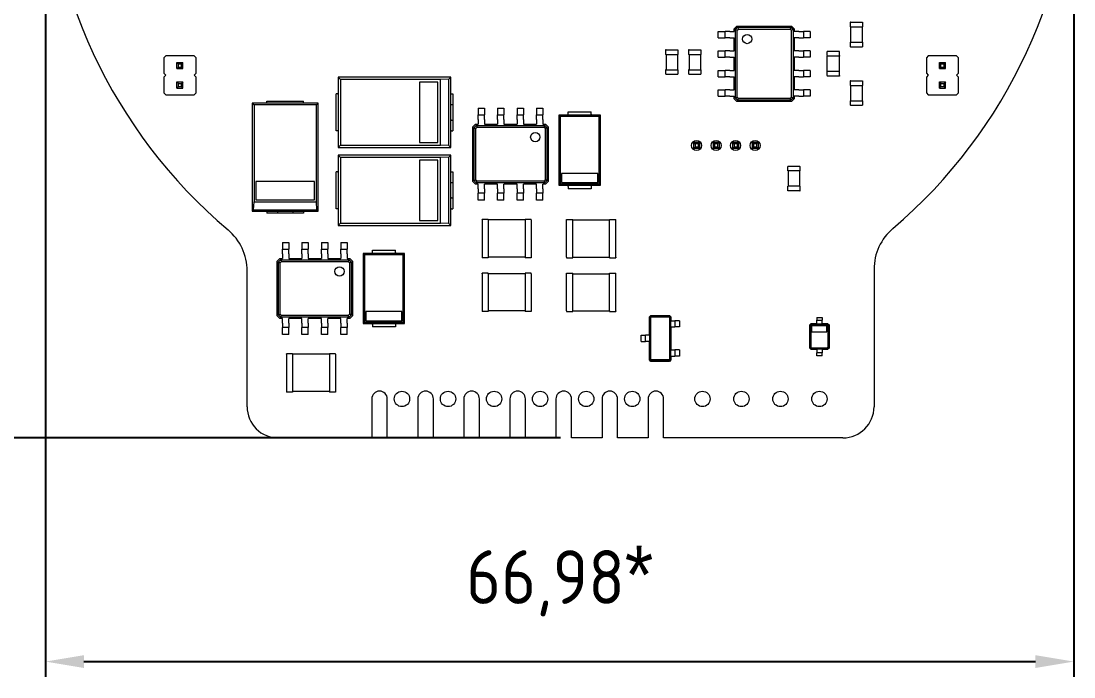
# Model space of a CAD drawing. Header units: millimetres. Extents: x 0 to 420, y 0 to 297.
# Drawn here: x 64.9 to 133.4, y 165.3 to 208.1 of the extents above; entities that cross this region are included whole.
import ezdxf

# ---------------------------------------------------------------- set-up
doc = ezdxf.new("R2010")
doc.units = ezdxf.units.MM
doc.header["$PDSIZE"] = -1
doc.styles.add('СПДС', font='isocpeur.ttf', dxfattribs={"width": 0.9})
doc.dimstyles.new('ISO-25', dxfattribs={"dimtxt": 2.5, "dimasz": 2.5, "dimexe": 1.25, "dimexo": 0.625, "dimtad": 1, "dimtxsty": 'Standard', "dimcen": 2.5, "dimadec": 0, "dimazin": 0, "dimtfac": 1, "dimtmove": 0, "dimatfit": 3, "dimfxl": 1, "dimarcsym": 0})

# ---------------------------------------------------------------- blocks, each defined once
blk = doc.blocks.new('*D35')
at = {"color": 0, "lineweight": -2, "transparency": 16777216}
for p, q in [((66.453, 220.646), (66.453, 165.349)), ((133.433, 220.646), (133.433, 165.349)), ((68.953, 166.349), (130.933, 166.349))]:
    blk.add_line(p, q, dxfattribs=at)
at = {"color": 0, "transparency": 16777216}
for points in [[(68.953, 166.766), (68.953, 165.932), (66.453, 166.349)], [(130.933, 166.766), (130.933, 165.932), (133.433, 166.349)]]:
    blk.add_solid(points, dxfattribs=at)
at = {"layer": 'Defpoints', "color": 0, "transparency": 16777216}
for p in [(66.453, 220.656), (133.433, 220.656), (133.433, 166.349)]:
    blk.add_point(p, dxfattribs=at)
at = {"color": 0, "transparency": 16777216, "insert": (99.943, 171.595), "char_height": 3.5, "attachment_point": 5, "style": 'СПДС'}
blk.add_mtext('66,98{\\fArial|b0|i0|c204|p34;\\H1.08333x;*}', dxfattribs=at)
blk = doc.blocks.new('*D36')
at = {"color": 0, "lineweight": -2, "transparency": 16777216}
for p, q in [((100.511, 253.572), (44.631, 253.572)), ((45.631, 251.072), (45.631, 222.49)), ((45.631, 183.416), (45.631, 211.998)), ((99.991, 180.916), (44.631, 180.916))]:
    blk.add_line(p, q, dxfattribs=at)
at = {"color": 0, "transparency": 16777216}
for points in [[(45.214, 251.072), (46.048, 251.072), (45.631, 253.572)], [(45.214, 183.416), (46.048, 183.416), (45.631, 180.916)]]:
    blk.add_solid(points, dxfattribs=at)
at = {"layer": 'Defpoints', "color": 0, "transparency": 16777216}
for p in [(45.631, 253.572), (100.521, 253.572), (100.001, 180.916)]:
    blk.add_point(p, dxfattribs=at)
at = {"color": 0, "transparency": 16777216, "insert": (45.631, 217.244), "char_height": 3.5, "attachment_point": 5, "style": 'СПДС'}
blk.add_mtext('72,66{\\fArial|b0|i0|c204|p34;\\H1.08333x;*}', dxfattribs=at)
blk = doc.blocks.new('A$Ce8c5e3c3')
at = {"color": 0, "linetype": 'Continuous', "lineweight": 0}
for p, q in [((160.825, -83.59), (161, -83.415)), ((160.825, -83.755), (160.825, -83.59)), ((160.9, -83.627), (161.037, -83.49)), ((160.9, -83.627), (161.015, -83.685)), ((160.9, -83.755), (160.9, -83.627)), ((161, -83.415), (164.55, -83.415)), ((161.015, -83.685), (161.095, -83.605)), ((161.037, -83.49), (164.512, -83.49)), ((161.037, -83.49), (161.095, -83.605)), ((161.095, -83.605), (164.455, -83.605)), ((164.512, -83.49), (164.455, -83.605)), ((164.455, -83.605), (164.535, -83.685)), ((164.512, -83.49), (164.65, -83.627)), ((164.65, -83.627), (164.535, -83.685)), ((164.55, -83.415), (164.725, -83.59)), ((164.65, -83.627), (164.65, -83.755)), ((164.725, -83.59), (164.725, -83.755)), ((168.405, -83.153), (168.375, -83.153)), ((168.375, -83.153), (168.375, -83.453)), ((168.405, -83.453), (168.375, -83.453)), ((168.405, -83.153), (169.145, -83.153)), ((168.405, -83.453), (169.145, -83.453)), ((168.405, -83.453), (168.405, -84.453)), ((169.145, -83.153), (169.175, -83.153)), ((169.145, -83.453), (169.175, -83.453)), ((169.145, -83.453), (169.145, -84.453)), ((169.175, -83.153), (169.175, -83.453)), ((159.775, -83.755), (160.125, -83.755)), ((159.775, -84.165), (159.775, -83.755)), ((159.775, -84.165), (160.125, -84.165)), ((160.125, -83.755), (160.225, -83.755)), ((160.125, -84.165), (160.225, -84.165)), ((160.525, -83.755), (160.225, -83.755)), ((160.225, -84.165), (160.225, -83.755)), ((160.525, -84.165), (160.225, -84.165)), ((160.525, -83.755), (160.825, -83.755)), ((160.525, -84.165), (160.825, -84.165)), ((160.825, -85.025), (160.825, -84.165)), ((160.9, -84.165), (160.9, -83.755)), ((160.9, -85.025), (160.9, -84.165)), ((161.015, -88.045), (161.015, -83.685)), ((164.535, -83.685), (164.535, -88.045)), ((164.65, -83.755), (164.65, -84.165)), ((164.65, -84.165), (164.65, -85.025)), ((165.025, -83.755), (164.725, -83.755)), ((165.025, -84.165), (164.725, -84.165)), ((164.725, -84.165), (164.725, -85.025)), ((165.025, -83.755), (165.325, -83.755)), ((165.025, -84.165), (165.325, -84.165)), ((165.425, -83.755), (165.325, -83.755)), ((165.325, -83.755), (165.325, -84.165)), ((165.425, -84.165), (165.325, -84.165)), ((165.775, -83.755), (165.425, -83.755)), ((165.775, -84.165), (165.425, -84.165)), ((165.775, -83.755), (165.775, -84.165)), ((156.38, -84.95), (156.35, -84.95)), ((156.35, -84.95), (156.35, -85.25)), ((156.38, -84.95), (157.12, -84.95)), ((157.12, -84.95), (157.15, -84.95)), ((157.15, -84.95), (157.15, -85.25)), ((157.88, -84.95), (157.85, -84.95)), ((157.85, -84.95), (157.85, -85.25)), ((157.88, -84.95), (158.62, -84.95)), ((158.62, -84.95), (158.65, -84.95)), ((158.65, -84.95), (158.65, -85.25)), ((159.775, -85.025), (160.125, -85.025)), ((159.775, -85.435), (159.775, -85.025)), ((160.125, -85.025), (160.225, -85.025)), ((160.525, -85.025), (160.225, -85.025)), ((160.225, -85.435), (160.225, -85.025)), ((160.525, -85.025), (160.825, -85.025)), ((160.9, -85.435), (160.9, -85.025)), ((164.65, -85.025), (164.65, -85.435)), ((165.025, -85.025), (164.725, -85.025)), ((165.025, -85.025), (165.325, -85.025)), ((165.425, -85.025), (165.325, -85.025)), ((165.325, -85.025), (165.325, -85.435)), ((165.775, -85.025), (165.425, -85.025)), ((165.775, -85.025), (165.775, -85.435)), ((168.405, -84.453), (168.375, -84.453)), ((168.375, -84.453), (168.375, -84.753)), ((168.405, -84.753), (168.375, -84.753)), ((168.405, -84.453), (169.145, -84.453)), ((168.405, -84.753), (169.145, -84.753)), ((169.145, -84.453), (169.175, -84.453)), ((169.145, -84.753), (169.175, -84.753)), ((169.175, -84.453), (169.175, -84.753)), ((123.791, -85.344), (123.664, -85.471)), ((123.664, -85.471), (123.664, -86.487)), ((125.637, -85.344), (123.791, -85.344)), ((125.764, -85.471), (125.637, -85.344)), ((125.764, -86.487), (125.764, -85.471)), ((156.38, -85.25), (156.35, -85.25)), ((156.38, -85.25), (157.12, -85.25)), ((156.38, -85.25), (156.38, -86.25)), ((157.12, -85.25), (157.15, -85.25)), ((157.12, -85.25), (157.12, -86.25)), ((157.88, -85.25), (157.85, -85.25)), ((157.88, -85.25), (158.62, -85.25)), ((157.88, -85.25), (157.88, -86.25)), ((158.62, -85.25), (158.65, -85.25)), ((158.62, -85.25), (158.62, -86.25)), ((159.775, -85.435), (160.125, -85.435)), ((160.125, -85.435), (160.225, -85.435)), ((160.525, -85.435), (160.225, -85.435)), ((160.525, -85.435), (160.825, -85.435)), ((160.825, -86.295), (160.825, -85.435)), ((160.9, -86.295), (160.9, -85.435)), ((164.65, -85.435), (164.65, -86.295)), ((164.725, -85.435), (164.725, -86.295)), ((165.025, -85.435), (164.725, -85.435)), ((165.025, -85.435), (165.325, -85.435)), ((165.425, -85.435), (165.325, -85.435)), ((165.775, -85.435), (165.425, -85.435)), ((166.875, -85.11), (166.875, -85.065)), ((167.675, -85.065), (166.875, -85.065)), ((166.875, -85.32), (166.875, -85.11)), ((166.875, -85.32), (166.875, -85.365)), ((166.875, -86.365), (166.875, -85.365)), ((167.675, -85.365), (166.875, -85.365)), ((167.675, -85.11), (167.675, -85.065)), ((167.675, -85.32), (167.675, -85.11)), ((167.675, -85.32), (167.675, -85.365)), ((167.675, -86.365), (167.675, -85.365)), ((173.464, -85.344), (173.337, -85.471)), ((173.337, -85.471), (173.337, -86.487)), ((175.31, -85.344), (173.464, -85.344)), ((175.437, -85.471), (175.31, -85.344)), ((175.437, -86.487), (175.437, -85.471)), ((124.514, -85.779), (124.914, -85.779)), ((124.514, -86.179), (124.514, -85.779)), ((124.514, -85.779), (124.614, -85.879)), ((124.514, -86.179), (124.614, -86.079)), ((124.514, -86.179), (124.914, -86.179)), ((124.614, -85.879), (124.814, -85.879)), ((124.614, -86.079), (124.614, -85.879)), ((124.614, -86.079), (124.814, -86.079)), ((124.914, -85.779), (124.814, -85.879)), ((124.814, -86.079), (124.814, -85.879)), ((124.914, -86.179), (124.814, -86.079)), ((124.914, -86.179), (124.914, -85.779)), ((156.38, -86.25), (156.35, -86.25)), ((156.35, -86.25), (156.35, -86.55)), ((156.38, -86.25), (157.12, -86.25)), ((157.12, -86.25), (157.15, -86.25)), ((157.15, -86.25), (157.15, -86.55)), ((157.88, -86.25), (157.85, -86.25)), ((157.85, -86.25), (157.85, -86.55)), ((157.88, -86.25), (158.62, -86.25)), ((158.62, -86.25), (158.65, -86.25)), ((158.65, -86.25), (158.65, -86.55)), ((159.775, -86.295), (160.125, -86.295)), ((159.775, -86.705), (159.775, -86.295)), ((160.125, -86.295), (160.225, -86.295)), ((160.525, -86.295), (160.225, -86.295)), ((160.225, -86.705), (160.225, -86.295)), ((160.525, -86.295), (160.825, -86.295)), ((160.9, -86.705), (160.9, -86.295)), ((164.65, -86.295), (164.65, -86.705)), ((165.025, -86.295), (164.725, -86.295)), ((165.025, -86.295), (165.325, -86.295)), ((165.425, -86.295), (165.325, -86.295)), ((165.325, -86.295), (165.325, -86.705)), ((165.775, -86.295), (165.425, -86.295)), ((165.775, -86.295), (165.775, -86.705)), ((166.875, -86.41), (166.875, -86.365)), ((167.675, -86.365), (166.875, -86.365)), ((166.875, -86.62), (166.875, -86.41)), ((167.675, -86.41), (167.675, -86.365)), ((167.675, -86.62), (167.675, -86.41)), ((174.187, -85.779), (174.587, -85.779)), ((174.187, -86.179), (174.187, -85.779)), ((174.187, -85.779), (174.287, -85.879)), ((174.187, -86.179), (174.287, -86.079)), ((174.187, -86.179), (174.587, -86.179)), ((174.287, -85.879), (174.487, -85.879)), ((174.287, -86.079), (174.287, -85.879)), ((174.287, -86.079), (174.487, -86.079)), ((174.587, -85.779), (174.487, -85.879)), ((174.487, -86.079), (174.487, -85.879)), ((174.587, -86.179), (174.487, -86.079)), ((174.587, -86.179), (174.587, -85.779)), ((123.664, -86.487), (123.791, -86.614)), ((123.791, -86.614), (123.664, -86.741)), ((123.664, -86.741), (123.664, -87.757)), ((124.514, -87.049), (124.914, -87.049)), ((124.514, -87.449), (124.514, -87.049)), ((124.514, -87.049), (124.614, -87.149)), ((124.914, -87.049), (124.814, -87.149)), ((124.914, -87.449), (124.914, -87.049)), ((125.637, -86.614), (125.764, -86.487)), ((125.764, -86.741), (125.637, -86.614)), ((125.764, -87.757), (125.764, -86.741)), ((135.014, -86.727), (135.014, -91.327)), ((142.354, -86.727), (135.014, -86.727)), ((135.014, -86.727), (135.18, -86.893)), ((135.18, -86.893), (135.18, -91.161)), ((141.688, -86.893), (135.18, -86.893)), ((140.322, -87.059), (140.322, -90.995)), ((141.522, -87.059), (140.322, -87.059)), ((141.522, -90.995), (141.522, -87.059)), ((142.223, -86.858), (141.688, -86.893)), ((141.688, -91.161), (141.688, -86.893)), ((142.354, -86.727), (142.223, -86.858)), ((142.223, -91.196), (142.223, -86.858)), ((142.354, -91.327), (142.354, -86.727)), ((156.38, -86.55), (156.35, -86.55)), ((156.38, -86.55), (157.12, -86.55)), ((157.12, -86.55), (157.15, -86.55)), ((157.88, -86.55), (157.85, -86.55)), ((157.88, -86.55), (158.62, -86.55)), ((158.62, -86.55), (158.65, -86.55)), ((159.775, -86.705), (160.125, -86.705)), ((160.125, -86.705), (160.225, -86.705)), ((160.525, -86.705), (160.225, -86.705)), ((160.525, -86.705), (160.825, -86.705)), ((160.825, -87.565), (160.825, -86.705)), ((160.9, -87.565), (160.9, -86.705)), ((164.65, -86.705), (164.65, -87.565)), ((164.725, -86.705), (164.725, -87.565)), ((165.025, -86.705), (164.725, -86.705)), ((165.025, -86.705), (165.325, -86.705)), ((165.425, -86.705), (165.325, -86.705)), ((165.775, -86.705), (165.425, -86.705)), ((166.875, -86.62), (166.875, -86.665)), ((167.675, -86.665), (166.875, -86.665)), ((167.675, -86.62), (167.675, -86.665)), ((168.405, -86.97), (168.375, -86.97)), ((168.375, -86.97), (168.375, -87.27)), ((168.405, -86.97), (169.145, -86.97)), ((169.145, -86.97), (169.175, -86.97)), ((169.175, -86.97), (169.175, -87.27)), ((173.337, -86.487), (173.464, -86.614)), ((173.464, -86.614), (173.337, -86.741)), ((173.337, -86.741), (173.337, -87.757)), ((174.187, -87.049), (174.587, -87.049)), ((174.187, -87.449), (174.187, -87.049)), ((174.187, -87.049), (174.287, -87.149)), ((174.587, -87.049), (174.487, -87.149)), ((174.587, -87.449), (174.587, -87.049)), ((175.31, -86.614), (175.437, -86.487)), ((175.437, -86.741), (175.31, -86.614)), ((175.437, -87.757), (175.437, -86.741)), ((123.664, -87.757), (123.791, -87.884)), ((124.514, -87.449), (124.614, -87.349)), ((124.514, -87.449), (124.914, -87.449)), ((124.614, -87.149), (124.814, -87.149)), ((124.614, -87.349), (124.614, -87.149)), ((124.614, -87.349), (124.814, -87.349)), ((124.814, -87.349), (124.814, -87.149)), ((124.914, -87.449), (124.814, -87.349)), ((125.637, -87.884), (125.764, -87.757)), ((159.775, -87.565), (160.125, -87.565)), ((159.775, -87.975), (159.775, -87.565)), ((160.125, -87.565), (160.225, -87.565)), ((160.525, -87.565), (160.225, -87.565)), ((160.225, -87.975), (160.225, -87.565)), ((160.525, -87.565), (160.825, -87.565)), ((160.9, -87.975), (160.9, -87.565)), ((164.65, -87.565), (164.65, -87.975)), ((165.025, -87.565), (164.725, -87.565)), ((165.025, -87.565), (165.325, -87.565)), ((165.425, -87.565), (165.325, -87.565)), ((165.325, -87.565), (165.325, -87.975)), ((165.775, -87.565), (165.425, -87.565)), ((165.775, -87.565), (165.775, -87.975)), ((168.405, -87.27), (168.375, -87.27)), ((168.405, -87.27), (169.145, -87.27)), ((168.405, -87.27), (168.405, -88.27)), ((169.145, -87.27), (169.175, -87.27)), ((169.145, -87.27), (169.145, -88.27)), ((173.337, -87.757), (173.464, -87.884)), ((174.187, -87.449), (174.287, -87.349)), ((174.187, -87.449), (174.587, -87.449)), ((174.287, -87.149), (174.487, -87.149)), ((174.287, -87.349), (174.287, -87.149)), ((174.287, -87.349), (174.487, -87.349)), ((174.487, -87.349), (174.487, -87.149)), ((174.587, -87.449), (174.487, -87.349)), ((175.31, -87.884), (175.437, -87.757)), ((123.791, -87.884), (125.637, -87.884)), ((133.722, -88.428), (129.422, -88.428)), ((129.422, -88.428), (129.542, -88.548)), ((129.422, -88.428), (129.422, -95.468)), ((130.372, -88.385), (130.372, -88.298)), ((130.372, -88.298), (132.772, -88.298)), ((130.372, -88.428), (130.372, -88.385)), ((132.772, -88.385), (132.772, -88.298)), ((132.772, -88.385), (132.772, -88.428)), ((133.722, -88.428), (133.602, -88.548)), ((133.722, -95.468), (133.722, -88.428)), ((134.971, -87.827), (134.884, -87.827)), ((134.884, -90.227), (134.884, -87.827)), ((134.971, -87.827), (135.014, -87.827)), ((142.354, -87.827), (142.397, -87.827)), ((142.397, -87.827), (142.484, -87.827)), ((142.484, -87.827), (142.484, -88.527)), ((159.775, -87.975), (160.125, -87.975)), ((160.125, -87.975), (160.225, -87.975)), ((160.525, -87.975), (160.225, -87.975)), ((160.525, -87.975), (160.825, -87.975)), ((160.825, -88.14), (160.825, -87.975)), ((161, -88.315), (160.825, -88.14)), ((160.9, -88.102), (160.9, -87.975)), ((160.9, -88.102), (161.015, -88.045)), ((161.037, -88.24), (160.9, -88.102)), ((164.55, -88.315), (161, -88.315)), ((161.095, -88.125), (161.015, -88.045)), ((161.037, -88.24), (161.095, -88.125)), ((164.512, -88.24), (161.037, -88.24)), ((164.455, -88.125), (161.095, -88.125)), ((164.535, -88.045), (164.455, -88.125)), ((164.512, -88.24), (164.455, -88.125)), ((164.65, -88.102), (164.512, -88.24)), ((164.65, -88.102), (164.535, -88.045)), ((164.725, -88.14), (164.55, -88.315)), ((164.65, -87.975), (164.65, -88.102)), ((164.725, -87.975), (164.725, -88.14)), ((165.025, -87.975), (164.725, -87.975)), ((165.025, -87.975), (165.325, -87.975)), ((165.425, -87.975), (165.325, -87.975)), ((165.775, -87.975), (165.425, -87.975)), ((168.405, -88.27), (168.375, -88.27)), ((168.375, -88.27), (168.375, -88.57)), ((168.405, -88.27), (169.145, -88.27)), ((169.145, -88.27), (169.175, -88.27)), ((169.175, -88.27), (169.175, -88.57)), ((173.464, -87.884), (175.31, -87.884)), ((133.602, -88.548), (129.542, -88.548)), ((129.542, -88.548), (129.542, -94.848)), ((133.602, -94.848), (133.602, -88.548)), ((142.354, -88.527), (142.397, -88.527)), ((142.397, -88.527), (142.484, -88.527)), ((142.484, -88.527), (142.484, -89.527)), ((144.14, -88.75), (144.14, -89.1)), ((144.14, -88.75), (144.55, -88.75)), ((144.14, -89.1), (144.14, -89.2)), ((144.55, -88.75), (144.55, -89.1)), ((144.55, -89.1), (144.55, -89.2)), ((145.41, -88.75), (145.41, -89.1)), ((145.41, -88.75), (145.82, -88.75)), ((145.41, -89.1), (145.41, -89.2)), ((145.82, -88.75), (145.82, -89.1)), ((145.82, -89.1), (145.82, -89.2)), ((146.68, -88.75), (146.68, -89.1)), ((146.68, -88.75), (147.09, -88.75)), ((146.68, -89.1), (146.68, -89.2)), ((147.09, -88.75), (147.09, -89.1)), ((147.09, -89.1), (147.09, -89.2)), ((147.95, -88.75), (147.95, -89.1)), ((147.95, -88.75), (148.36, -88.75)), ((147.95, -89.1), (147.95, -89.2)), ((148.36, -88.75), (148.36, -89.1)), ((148.36, -89.1), (148.36, -89.2)), ((150, -89.147), (150, -89)), ((150, -89), (151.5, -89)), ((150, -89.22), (150, -89.147)), ((151.5, -89.147), (151.5, -89)), ((151.5, -89.147), (151.5, -89.22)), ((168.405, -88.57), (168.375, -88.57)), ((168.405, -88.57), (169.145, -88.57)), ((169.145, -88.57), (169.175, -88.57)), ((142.397, -89.527), (142.354, -89.527)), ((142.397, -89.527), (142.484, -89.527)), ((142.484, -89.527), (142.484, -90.227)), ((143.8, -89.975), (143.975, -89.8)), ((143.975, -89.8), (144.14, -89.8)), ((144.14, -89.5), (144.14, -89.2)), ((144.14, -89.2), (144.55, -89.2)), ((144.14, -89.5), (144.14, -89.8)), ((144.55, -89.5), (144.55, -89.2)), ((144.55, -89.5), (144.55, -89.8)), ((144.55, -89.8), (145.41, -89.8)), ((145.41, -89.5), (145.41, -89.2)), ((145.41, -89.2), (145.82, -89.2)), ((145.41, -89.5), (145.41, -89.8)), ((145.82, -89.5), (145.82, -89.2)), ((145.82, -89.5), (145.82, -89.8)), ((145.82, -89.8), (146.68, -89.8)), ((146.68, -89.5), (146.68, -89.2)), ((146.68, -89.2), (147.09, -89.2)), ((146.68, -89.5), (146.68, -89.8)), ((147.09, -89.5), (147.09, -89.2)), ((147.09, -89.5), (147.09, -89.8)), ((147.09, -89.8), (147.95, -89.8)), ((147.95, -89.5), (147.95, -89.2)), ((147.95, -89.2), (148.36, -89.2)), ((147.95, -89.5), (147.95, -89.8)), ((148.36, -89.5), (148.36, -89.2)), ((148.36, -89.5), (148.36, -89.8)), ((148.36, -89.8), (148.525, -89.8)), ((148.525, -89.8), (148.7, -89.975)), ((152.1, -89.22), (149.4, -89.22)), ((149.4, -89.22), (149.486, -89.306)), ((149.4, -89.22), (149.4, -93.78)), ((152.014, -89.306), (149.486, -89.306)), ((149.486, -89.306), (149.486, -93.694)), ((152.1, -89.22), (152.014, -89.306)), ((152.014, -93.694), (152.014, -89.306)), ((152.1, -93.78), (152.1, -89.22)), ((134.971, -90.227), (134.884, -90.227)), ((135.014, -90.227), (134.971, -90.227)), ((142.397, -90.227), (142.354, -90.227)), ((142.397, -90.227), (142.484, -90.227)), ((143.8, -93.525), (143.8, -89.975)), ((143.875, -90.013), (144.012, -89.875)), ((143.875, -90.013), (143.99, -90.07)), ((143.875, -93.487), (143.875, -90.013)), ((143.99, -90.07), (144.07, -89.99)), ((143.99, -93.43), (143.99, -90.07)), ((144.012, -89.875), (144.14, -89.875)), ((144.012, -89.875), (144.07, -89.99)), ((144.07, -89.99), (148.43, -89.99)), ((144.14, -89.875), (144.55, -89.875)), ((144.55, -89.875), (145.41, -89.875)), ((145.41, -89.875), (145.82, -89.875)), ((145.82, -89.875), (146.68, -89.875)), ((146.68, -89.875), (147.09, -89.875)), ((147.09, -89.875), (147.95, -89.875)), ((147.95, -89.875), (148.36, -89.875)), ((148.36, -89.875), (148.488, -89.875)), ((148.488, -89.875), (148.43, -89.99)), ((148.43, -89.99), (148.51, -90.07)), ((148.488, -89.875), (148.625, -90.013)), ((148.625, -90.013), (148.51, -90.07)), ((148.51, -90.07), (148.51, -93.43)), ((148.625, -90.013), (148.625, -93.487)), ((148.7, -89.975), (148.7, -93.525)), ((135.014, -91.327), (135.18, -91.161)), ((135.18, -91.161), (141.688, -91.161)), ((140.322, -90.995), (141.522, -90.995)), ((142.223, -91.196), (141.688, -91.161)), ((142.354, -91.327), (142.223, -91.196)), ((158.169, -90.986), (158.169, -91.386)), ((158.569, -90.986), (158.169, -90.986)), ((158.169, -90.986), (158.269, -91.086)), ((158.269, -91.086), (158.269, -91.286)), ((158.469, -91.086), (158.269, -91.086)), ((158.569, -90.986), (158.469, -91.086)), ((158.469, -91.086), (158.469, -91.286)), ((158.569, -90.986), (158.569, -91.386)), ((159.439, -90.986), (159.439, -91.386)), ((159.839, -90.986), (159.439, -90.986)), ((159.439, -90.986), (159.539, -91.086)), ((159.539, -91.086), (159.539, -91.286)), ((159.739, -91.086), (159.539, -91.086)), ((159.839, -90.986), (159.739, -91.086)), ((159.739, -91.086), (159.739, -91.286)), ((159.839, -90.986), (159.839, -91.386)), ((160.709, -90.986), (160.709, -91.386)), ((161.109, -90.986), (160.709, -90.986)), ((160.709, -90.986), (160.809, -91.086)), ((160.809, -91.086), (160.809, -91.286)), ((161.009, -91.086), (160.809, -91.086)), ((161.109, -90.986), (161.009, -91.086)), ((161.009, -91.086), (161.009, -91.286)), ((161.109, -90.986), (161.109, -91.386)), ((161.979, -90.986), (161.979, -91.386)), ((162.379, -90.986), (161.979, -90.986)), ((161.979, -90.986), (162.079, -91.086)), ((162.079, -91.086), (162.079, -91.286)), ((162.279, -91.086), (162.079, -91.086)), ((162.379, -90.986), (162.279, -91.086)), ((162.279, -91.086), (162.279, -91.286)), ((162.379, -90.986), (162.379, -91.386)), ((135.014, -91.327), (142.354, -91.327)), ((135.014, -91.807), (135.014, -96.407)), ((142.354, -91.807), (135.014, -91.807)), ((135.014, -91.807), (135.18, -91.973)), ((142.354, -91.807), (142.223, -91.938)), ((142.354, -96.407), (142.354, -91.807)), ((158.169, -91.386), (158.269, -91.286)), ((158.569, -91.386), (158.169, -91.386)), ((158.469, -91.286), (158.269, -91.286)), ((158.569, -91.386), (158.469, -91.286)), ((159.439, -91.386), (159.539, -91.286)), ((159.839, -91.386), (159.439, -91.386)), ((159.739, -91.286), (159.539, -91.286)), ((159.839, -91.386), (159.739, -91.286)), ((160.709, -91.386), (160.809, -91.286)), ((161.109, -91.386), (160.709, -91.386)), ((161.009, -91.286), (160.809, -91.286)), ((161.109, -91.386), (161.009, -91.286)), ((161.979, -91.386), (162.079, -91.286)), ((162.379, -91.386), (161.979, -91.386)), ((162.279, -91.286), (162.079, -91.286)), ((162.379, -91.386), (162.279, -91.286)), ((135.18, -91.973), (135.18, -96.241)), ((141.688, -91.973), (135.18, -91.973)), ((140.322, -92.139), (140.322, -96.075)), ((141.522, -92.139), (140.322, -92.139)), ((141.522, -96.075), (141.522, -92.139)), ((142.223, -91.938), (141.688, -91.973)), ((141.688, -96.241), (141.688, -91.973)), ((142.223, -96.276), (142.223, -91.938)), ((164.349, -92.545), (164.319, -92.545)), ((164.319, -92.845), (164.319, -92.545)), ((165.089, -92.545), (164.349, -92.545)), ((165.089, -92.545), (165.119, -92.545)), ((165.119, -92.845), (165.119, -92.545)), ((134.971, -92.907), (134.884, -92.907)), ((134.884, -95.307), (134.884, -92.907)), ((134.971, -92.907), (135.014, -92.907)), ((142.354, -92.907), (142.397, -92.907)), ((142.397, -92.907), (142.484, -92.907)), ((142.484, -92.907), (142.484, -93.607)), ((149.572, -93.008), (149.572, -93.608)), ((151.928, -93.008), (149.572, -93.008)), ((151.928, -93.608), (151.928, -93.008)), ((164.349, -92.845), (164.319, -92.845)), ((164.349, -93.845), (164.349, -92.845)), ((165.089, -92.845), (164.349, -92.845)), ((165.089, -93.845), (165.089, -92.845)), ((165.089, -92.845), (165.119, -92.845)), ((129.662, -93.528), (129.662, -94.728)), ((133.482, -93.528), (129.662, -93.528)), ((133.482, -94.728), (133.482, -93.528)), ((142.354, -93.607), (142.397, -93.607)), ((142.397, -93.607), (142.484, -93.607)), ((142.484, -93.607), (142.484, -94.607)), ((143.975, -93.7), (143.8, -93.525)), ((143.875, -93.487), (143.99, -93.43)), ((144.012, -93.625), (143.875, -93.487)), ((144.14, -93.7), (143.975, -93.7)), ((144.07, -93.51), (143.99, -93.43)), ((144.012, -93.625), (144.07, -93.51)), ((144.14, -93.625), (144.012, -93.625)), ((148.43, -93.51), (144.07, -93.51)), ((144.55, -93.625), (144.14, -93.625)), ((144.14, -94), (144.14, -93.7)), ((145.41, -93.625), (144.55, -93.625)), ((145.41, -93.7), (144.55, -93.7)), ((144.55, -94), (144.55, -93.7)), ((145.82, -93.625), (145.41, -93.625)), ((145.41, -94), (145.41, -93.7)), ((146.68, -93.625), (145.82, -93.625)), ((146.68, -93.7), (145.82, -93.7)), ((145.82, -94), (145.82, -93.7)), ((147.09, -93.625), (146.68, -93.625)), ((146.68, -94), (146.68, -93.7)), ((147.95, -93.625), (147.09, -93.625)), ((147.95, -93.7), (147.09, -93.7)), ((147.09, -94), (147.09, -93.7)), ((148.36, -93.625), (147.95, -93.625)), ((147.95, -94), (147.95, -93.7)), ((148.488, -93.625), (148.36, -93.625)), ((148.36, -94), (148.36, -93.7)), ((148.525, -93.7), (148.36, -93.7)), ((148.51, -93.43), (148.43, -93.51)), ((148.488, -93.625), (148.43, -93.51)), ((148.625, -93.487), (148.488, -93.625)), ((148.625, -93.487), (148.51, -93.43)), ((148.7, -93.525), (148.525, -93.7)), ((149.4, -93.78), (149.486, -93.694)), ((149.4, -93.78), (152.1, -93.78)), ((149.486, -93.694), (152.014, -93.694)), ((149.572, -93.608), (151.928, -93.608)), ((150, -93.853), (150, -93.78)), ((150, -93.853), (150, -94)), ((151.5, -93.78), (151.5, -93.853)), ((151.5, -93.853), (151.5, -94)), ((152.1, -93.78), (152.014, -93.694)), ((164.349, -93.845), (164.319, -93.845)), ((164.319, -94.145), (164.319, -93.845)), ((165.089, -93.845), (164.349, -93.845)), ((165.089, -93.845), (165.119, -93.845)), ((165.119, -94.145), (165.119, -93.845)), ((142.397, -94.607), (142.354, -94.607)), ((142.397, -94.607), (142.484, -94.607)), ((142.484, -94.607), (142.484, -95.307)), ((144.14, -94), (144.14, -94.3)), ((144.14, -94.4), (144.14, -94.3)), ((144.55, -94.3), (144.14, -94.3)), ((144.14, -94.75), (144.14, -94.4)), ((144.55, -94), (144.55, -94.3)), ((144.55, -94.4), (144.55, -94.3)), ((144.55, -94.75), (144.55, -94.4)), ((145.41, -94), (145.41, -94.3)), ((145.41, -94.4), (145.41, -94.3)), ((145.82, -94.3), (145.41, -94.3)), ((145.41, -94.75), (145.41, -94.4)), ((145.82, -94), (145.82, -94.3)), ((145.82, -94.4), (145.82, -94.3)), ((145.82, -94.75), (145.82, -94.4)), ((146.68, -94), (146.68, -94.3)), ((146.68, -94.4), (146.68, -94.3)), ((147.09, -94.3), (146.68, -94.3)), ((146.68, -94.75), (146.68, -94.4)), ((147.09, -94), (147.09, -94.3)), ((147.09, -94.4), (147.09, -94.3)), ((147.09, -94.75), (147.09, -94.4)), ((147.95, -94), (147.95, -94.3)), ((147.95, -94.4), (147.95, -94.3)), ((148.36, -94.3), (147.95, -94.3)), ((147.95, -94.75), (147.95, -94.4)), ((148.36, -94), (148.36, -94.3)), ((148.36, -94.4), (148.36, -94.3)), ((148.36, -94.75), (148.36, -94.4)), ((151.5, -94), (150, -94)), ((164.349, -94.145), (164.319, -94.145)), ((165.089, -94.145), (164.349, -94.145)), ((165.089, -94.145), (165.119, -94.145)), ((129.507, -95.383), (129.542, -94.848)), ((129.542, -94.848), (133.602, -94.848)), ((129.662, -94.728), (133.482, -94.728)), ((133.637, -95.383), (133.602, -94.848)), ((134.971, -95.307), (134.884, -95.307)), ((135.014, -95.307), (134.971, -95.307)), ((142.397, -95.307), (142.354, -95.307)), ((142.397, -95.307), (142.484, -95.307)), ((144.55, -94.75), (144.14, -94.75)), ((145.82, -94.75), (145.41, -94.75)), ((147.09, -94.75), (146.68, -94.75)), ((148.36, -94.75), (147.95, -94.75)), ((129.422, -95.468), (129.507, -95.383)), ((129.422, -95.468), (133.722, -95.468)), ((129.507, -95.383), (133.637, -95.383)), ((130.372, -95.511), (130.372, -95.468)), ((130.372, -95.511), (130.372, -95.598)), ((131.072, -95.598), (130.372, -95.598)), ((131.072, -95.511), (131.072, -95.468)), ((131.072, -95.511), (131.072, -95.598)), ((132.072, -95.598), (131.072, -95.598)), ((132.072, -95.468), (132.072, -95.511)), ((132.072, -95.511), (132.072, -95.598)), ((132.772, -95.598), (132.072, -95.598)), ((132.772, -95.468), (132.772, -95.511)), ((132.772, -95.511), (132.772, -95.598)), ((133.722, -95.468), (133.637, -95.383)), ((144.8, -96), (144.4, -96)), ((144.4, -96.04), (144.4, -96)), ((144.8, -96.04), (144.8, -96)), ((147.6, -96), (147.2, -96)), ((147.2, -96.04), (147.2, -96)), ((147.6, -96.04), (147.6, -96)), ((149.9, -96.04), (149.9, -96)), ((149.9, -96), (150.3, -96)), ((150.3, -96.04), (150.3, -96)), ((152.7, -96.04), (152.7, -96)), ((152.7, -96), (153.1, -96)), ((153.1, -96.04), (153.1, -96)), ((135.014, -96.407), (135.18, -96.241)), ((135.014, -96.407), (142.354, -96.407)), ((135.18, -96.241), (141.688, -96.241)), ((140.322, -96.075), (141.522, -96.075)), ((142.223, -96.276), (141.688, -96.241)), ((142.354, -96.407), (142.223, -96.276)), ((144.4, -96.04), (144.4, -98.46)), ((147.2, -96.04), (144.8, -96.04)), ((144.8, -96.04), (144.8, -98.46)), ((147.2, -96.04), (147.2, -98.46)), ((147.6, -96.04), (147.6, -98.46)), ((149.9, -98.46), (149.9, -96.04)), ((150.3, -98.46), (150.3, -96.04)), ((150.3, -96.04), (152.7, -96.04)), ((152.7, -98.46), (152.7, -96.04)), ((153.1, -98.46), (153.1, -96.04)), ((131.39, -97.5), (131.39, -97.85)), ((131.39, -97.5), (131.8, -97.5)), ((131.39, -97.85), (131.39, -97.95)), ((131.39, -98.25), (131.39, -97.95)), ((131.39, -97.95), (131.8, -97.95)), ((131.8, -97.5), (131.8, -97.85)), ((131.8, -97.85), (131.8, -97.95)), ((131.8, -98.25), (131.8, -97.95)), ((132.66, -97.5), (132.66, -97.85)), ((132.66, -97.5), (133.07, -97.5)), ((132.66, -97.85), (132.66, -97.95)), ((132.66, -98.25), (132.66, -97.95)), ((132.66, -97.95), (133.07, -97.95)), ((133.07, -97.5), (133.07, -97.85)), ((133.07, -97.85), (133.07, -97.95)), ((133.07, -98.25), (133.07, -97.95)), ((133.93, -97.5), (133.93, -97.85)), ((133.93, -97.5), (134.34, -97.5)), ((133.93, -97.85), (133.93, -97.95)), ((133.93, -98.25), (133.93, -97.95)), ((133.93, -97.95), (134.34, -97.95)), ((134.34, -97.5), (134.34, -97.85)), ((134.34, -97.85), (134.34, -97.95)), ((134.34, -98.25), (134.34, -97.95)), ((135.2, -97.5), (135.2, -97.85)), ((135.2, -97.5), (135.61, -97.5)), ((135.2, -97.85), (135.2, -97.95)), ((135.2, -98.25), (135.2, -97.95)), ((135.2, -97.95), (135.61, -97.95)), ((135.61, -97.5), (135.61, -97.85)), ((135.61, -97.85), (135.61, -97.95)), ((135.61, -98.25), (135.61, -97.95)), ((137.25, -98.147), (137.25, -98)), ((137.25, -98), (138.75, -98)), ((138.75, -98.147), (138.75, -98)), ((131.05, -98.725), (131.225, -98.55)), ((131.05, -102.275), (131.05, -98.725)), ((131.125, -98.763), (131.262, -98.625)), ((131.225, -98.55), (131.39, -98.55)), ((131.24, -98.82), (131.32, -98.74)), ((131.262, -98.625), (131.39, -98.625)), ((131.262, -98.625), (131.32, -98.74)), ((131.32, -98.74), (135.68, -98.74)), ((131.39, -98.25), (131.39, -98.55)), ((131.39, -98.625), (131.8, -98.625)), ((131.8, -98.25), (131.8, -98.55)), ((131.8, -98.55), (132.66, -98.55)), ((131.8, -98.625), (132.66, -98.625)), ((132.66, -98.25), (132.66, -98.55)), ((132.66, -98.625), (133.07, -98.625)), ((133.07, -98.25), (133.07, -98.55)), ((133.07, -98.55), (133.93, -98.55)), ((133.07, -98.625), (133.93, -98.625)), ((133.93, -98.25), (133.93, -98.55)), ((133.93, -98.625), (134.34, -98.625)), ((134.34, -98.25), (134.34, -98.55)), ((134.34, -98.55), (135.2, -98.55)), ((134.34, -98.625), (135.2, -98.625)), ((135.2, -98.25), (135.2, -98.55)), ((135.2, -98.625), (135.61, -98.625)), ((135.61, -98.25), (135.61, -98.55)), ((135.61, -98.55), (135.775, -98.55)), ((135.61, -98.625), (135.738, -98.625)), ((135.738, -98.625), (135.68, -98.74)), ((135.68, -98.74), (135.76, -98.82)), ((135.738, -98.625), (135.875, -98.763)), ((135.775, -98.55), (135.95, -98.725)), ((135.95, -98.725), (135.95, -102.275)), ((139.35, -98.22), (136.65, -98.22)), ((136.65, -98.22), (136.736, -98.306)), ((136.65, -98.22), (136.65, -102.78)), ((139.264, -98.306), (136.736, -98.306)), ((136.736, -98.306), (136.736, -102.694)), ((137.25, -98.22), (137.25, -98.147)), ((138.75, -98.147), (138.75, -98.22)), ((139.35, -98.22), (139.264, -98.306)), ((139.264, -102.694), (139.264, -98.306)), ((139.35, -102.78), (139.35, -98.22)), ((144.4, -98.46), (144.4, -98.5)), ((144.8, -98.5), (144.4, -98.5)), ((147.2, -98.46), (144.8, -98.46)), ((144.8, -98.46), (144.8, -98.5)), ((147.2, -98.46), (147.2, -98.5)), ((147.6, -98.5), (147.2, -98.5)), ((147.6, -98.46), (147.6, -98.5)), ((149.9, -98.46), (149.9, -98.5)), ((149.9, -98.5), (150.3, -98.5)), ((150.3, -98.46), (150.3, -98.5)), ((150.3, -98.46), (152.7, -98.46)), ((152.7, -98.46), (152.7, -98.5)), ((152.7, -98.5), (153.1, -98.5)), ((153.1, -98.46), (153.1, -98.5)), ((129.09, -108.204), (129.09, -99.357)), ((131.125, -98.763), (131.24, -98.82)), ((131.125, -102.237), (131.125, -98.763)), ((131.24, -102.18), (131.24, -98.82)), ((135.875, -98.763), (135.76, -98.82)), ((135.76, -98.82), (135.76, -102.18)), ((135.875, -98.763), (135.875, -102.237)), ((169.927, -99.255), (169.927, -108.204)), ((144.8, -99.5), (144.4, -99.5)), ((144.4, -99.54), (144.4, -99.5)), ((144.4, -99.54), (144.4, -101.96)), ((144.8, -99.54), (144.8, -99.5)), ((147.2, -99.54), (144.8, -99.54)), ((144.8, -99.54), (144.8, -101.96)), ((147.6, -99.5), (147.2, -99.5)), ((147.2, -99.54), (147.2, -99.5)), ((147.2, -99.54), (147.2, -101.96)), ((147.6, -99.54), (147.6, -99.5)), ((147.6, -99.54), (147.6, -101.96)), ((149.9, -99.54), (149.9, -99.5)), ((149.9, -99.5), (150.3, -99.5)), ((149.9, -101.96), (149.9, -99.54)), ((150.3, -99.54), (150.3, -99.5)), ((150.3, -101.96), (150.3, -99.54)), ((150.3, -99.54), (152.7, -99.54)), ((152.7, -99.54), (152.7, -99.5)), ((152.7, -99.5), (153.1, -99.5)), ((152.7, -101.96), (152.7, -99.54)), ((153.1, -99.54), (153.1, -99.5)), ((153.1, -101.96), (153.1, -99.54)), ((131.125, -102.237), (131.24, -102.18)), ((131.32, -102.26), (131.24, -102.18)), ((135.76, -102.18), (135.68, -102.26)), ((135.875, -102.237), (135.76, -102.18)), ((136.822, -102.008), (136.822, -102.608)), ((139.178, -102.008), (136.822, -102.008)), ((139.178, -102.608), (139.178, -102.008)), ((144.4, -101.96), (144.4, -102)), ((144.8, -102), (144.4, -102)), ((147.2, -101.96), (144.8, -101.96)), ((144.8, -101.96), (144.8, -102)), ((147.2, -101.96), (147.2, -102)), ((147.6, -102), (147.2, -102)), ((147.6, -101.96), (147.6, -102)), ((149.9, -101.96), (149.9, -102)), ((149.9, -102), (150.3, -102)), ((150.3, -101.96), (150.3, -102)), ((150.3, -101.96), (152.7, -101.96)), ((152.7, -101.96), (152.7, -102)), ((152.7, -102), (153.1, -102)), ((153.1, -101.96), (153.1, -102)), ((131.225, -102.45), (131.05, -102.275)), ((131.262, -102.375), (131.125, -102.237)), ((131.39, -102.45), (131.225, -102.45)), ((131.262, -102.375), (131.32, -102.26)), ((131.39, -102.375), (131.262, -102.375)), ((135.68, -102.26), (131.32, -102.26)), ((131.8, -102.375), (131.39, -102.375)), ((131.39, -102.75), (131.39, -102.45)), ((131.39, -102.75), (131.39, -103.05)), ((132.66, -102.375), (131.8, -102.375)), ((132.66, -102.45), (131.8, -102.45)), ((131.8, -102.75), (131.8, -102.45)), ((131.8, -102.75), (131.8, -103.05)), ((133.07, -102.375), (132.66, -102.375)), ((132.66, -102.75), (132.66, -102.45)), ((132.66, -102.75), (132.66, -103.05)), ((133.93, -102.375), (133.07, -102.375)), ((133.93, -102.45), (133.07, -102.45)), ((133.07, -102.75), (133.07, -102.45)), ((133.07, -102.75), (133.07, -103.05)), ((134.34, -102.375), (133.93, -102.375)), ((133.93, -102.75), (133.93, -102.45)), ((133.93, -102.75), (133.93, -103.05)), ((135.2, -102.375), (134.34, -102.375)), ((135.2, -102.45), (134.34, -102.45)), ((134.34, -102.75), (134.34, -102.45)), ((134.34, -102.75), (134.34, -103.05)), ((135.61, -102.375), (135.2, -102.375)), ((135.2, -102.75), (135.2, -102.45)), ((135.2, -102.75), (135.2, -103.05)), ((135.738, -102.375), (135.61, -102.375)), ((135.61, -102.75), (135.61, -102.45)), ((135.775, -102.45), (135.61, -102.45)), ((135.61, -102.75), (135.61, -103.05)), ((135.738, -102.375), (135.68, -102.26)), ((135.875, -102.237), (135.738, -102.375)), ((135.95, -102.275), (135.775, -102.45)), ((136.65, -102.78), (136.736, -102.694)), ((136.65, -102.78), (139.35, -102.78)), ((136.736, -102.694), (139.264, -102.694)), ((136.822, -102.608), (139.178, -102.608)), ((137.25, -102.853), (137.25, -102.78)), ((137.25, -102.853), (137.25, -103)), ((138.75, -102.78), (138.75, -102.853)), ((138.75, -102.853), (138.75, -103)), ((139.35, -102.78), (139.264, -102.694)), ((155.3, -102.345), (155.395, -102.25)), ((155.3, -103.55), (155.3, -102.345)), ((155.325, -102.358), (155.407, -102.275)), ((155.325, -103.55), (155.325, -102.358)), ((155.325, -102.358), (155.392, -102.391)), ((155.392, -102.391), (155.441, -102.342)), ((155.392, -105.109), (155.392, -102.391)), ((155.395, -102.25), (156.605, -102.25)), ((155.407, -102.275), (156.593, -102.275)), ((155.407, -102.275), (155.441, -102.342)), ((155.441, -102.342), (156.559, -102.342)), ((156.593, -102.275), (156.559, -102.342)), ((156.559, -102.342), (156.608, -102.391)), ((156.593, -102.275), (156.675, -102.358)), ((156.605, -102.25), (156.7, -102.345)), ((156.675, -102.358), (156.608, -102.391)), ((156.608, -102.391), (156.608, -105.109)), ((156.675, -102.358), (156.675, -102.6)), ((156.675, -102.6), (156.675, -103)), ((156.7, -102.345), (156.7, -102.6)), ((156.7, -102.6), (156.95, -102.6)), ((157.05, -102.6), (156.95, -102.6)), ((156.95, -102.6), (156.95, -103)), ((157.25, -102.6), (157.05, -102.6)), ((157.25, -102.6), (157.25, -103)), ((165.745, -102.877), (165.84, -102.782)), ((165.745, -104.387), (165.745, -102.877)), ((165.77, -102.889), (165.852, -102.807)), ((165.83, -102.919), (165.882, -102.867)), ((165.84, -102.782), (166.195, -102.782)), ((165.852, -102.807), (166.195, -102.807)), ((165.852, -102.807), (165.882, -102.867)), ((165.882, -102.867), (166.858, -102.867)), ((166.195, -102.382), (166.195, -102.492)), ((166.195, -102.382), (166.545, -102.382)), ((166.195, -102.492), (166.195, -102.562)), ((166.195, -102.782), (166.195, -102.562)), ((166.195, -102.562), (166.545, -102.562)), ((166.195, -102.807), (166.545, -102.807)), ((166.545, -102.382), (166.545, -102.492)), ((166.545, -102.492), (166.545, -102.562)), ((166.545, -102.782), (166.545, -102.562)), ((166.545, -102.782), (166.9, -102.782)), ((166.545, -102.807), (166.887, -102.807)), ((166.887, -102.807), (166.858, -102.867)), ((166.858, -102.867), (166.91, -102.919)), ((166.887, -102.807), (166.97, -102.889)), ((166.9, -102.782), (166.995, -102.877)), ((166.995, -102.877), (166.995, -104.387)), ((131.39, -103.15), (131.39, -103.05)), ((131.8, -103.05), (131.39, -103.05)), ((131.39, -103.5), (131.39, -103.15)), ((131.8, -103.5), (131.39, -103.5)), ((131.8, -103.15), (131.8, -103.05)), ((131.8, -103.5), (131.8, -103.15)), ((132.66, -103.15), (132.66, -103.05)), ((133.07, -103.05), (132.66, -103.05)), ((132.66, -103.5), (132.66, -103.15)), ((133.07, -103.5), (132.66, -103.5)), ((133.07, -103.15), (133.07, -103.05)), ((133.07, -103.5), (133.07, -103.15)), ((133.93, -103.15), (133.93, -103.05)), ((134.34, -103.05), (133.93, -103.05)), ((133.93, -103.5), (133.93, -103.15)), ((134.34, -103.5), (133.93, -103.5)), ((134.34, -103.15), (134.34, -103.05)), ((134.34, -103.5), (134.34, -103.15)), ((135.2, -103.15), (135.2, -103.05)), ((135.61, -103.05), (135.2, -103.05)), ((135.2, -103.5), (135.2, -103.15)), ((135.61, -103.5), (135.2, -103.5)), ((135.61, -103.15), (135.61, -103.05)), ((135.61, -103.5), (135.61, -103.15)), ((138.75, -103), (137.25, -103)), ((154.75, -103.55), (154.95, -103.55)), ((154.75, -103.95), (154.75, -103.55)), ((154.95, -103.55), (155.05, -103.55)), ((155.3, -103.55), (155.05, -103.55)), ((155.05, -103.95), (155.05, -103.55)), ((155.325, -103.95), (155.325, -103.55)), ((156.675, -103), (156.675, -104.5)), ((156.7, -103), (156.7, -104.5)), ((156.7, -103), (156.95, -103)), ((157.05, -103), (156.95, -103)), ((157.25, -103), (157.05, -103)), ((165.77, -104.374), (165.77, -102.889)), ((165.77, -102.889), (165.83, -102.919)), ((165.83, -104.345), (165.83, -102.919)), ((165.88, -103.317), (165.88, -102.917)), ((165.88, -102.917), (166.86, -102.917)), ((165.88, -103.317), (166.86, -103.317)), ((166.86, -103.317), (166.86, -102.917)), ((166.97, -102.889), (166.91, -102.919)), ((166.91, -102.919), (166.91, -104.345)), ((166.97, -102.889), (166.97, -104.374)), ((154.75, -103.95), (154.95, -103.95)), ((154.95, -103.95), (155.05, -103.95)), ((155.3, -103.95), (155.05, -103.95)), ((155.3, -105.155), (155.3, -103.95)), ((155.325, -105.142), (155.325, -103.95)), ((132.05, -104.75), (131.65, -104.75)), ((131.65, -104.79), (131.65, -104.75)), ((131.65, -104.79), (131.65, -107.21)), ((132.05, -104.79), (132.05, -104.75)), ((134.45, -104.79), (132.05, -104.79)), ((132.05, -104.79), (132.05, -107.21)), ((134.85, -104.75), (134.45, -104.75)), ((134.45, -104.79), (134.45, -104.75)), ((134.45, -104.79), (134.45, -107.21)), ((134.85, -104.79), (134.85, -104.75)), ((134.85, -104.79), (134.85, -107.21)), ((156.675, -104.5), (156.675, -104.9)), ((156.675, -104.9), (156.675, -105.142)), ((156.7, -104.5), (156.95, -104.5)), ((156.7, -104.9), (156.7, -105.155)), ((156.7, -104.9), (156.95, -104.9)), ((157.05, -104.5), (156.95, -104.5)), ((156.95, -104.5), (156.95, -104.9)), ((157.05, -104.9), (156.95, -104.9)), ((157.25, -104.5), (157.05, -104.5)), ((157.25, -104.9), (157.05, -104.9)), ((157.25, -104.5), (157.25, -104.9)), ((165.84, -104.482), (165.745, -104.387)), ((165.77, -104.374), (165.83, -104.345)), ((165.852, -104.457), (165.77, -104.374)), ((165.882, -104.397), (165.83, -104.345)), ((166.195, -104.482), (165.84, -104.482)), ((165.852, -104.457), (165.882, -104.397)), ((166.195, -104.457), (165.852, -104.457)), ((166.858, -104.397), (165.882, -104.397)), ((166.545, -104.457), (166.195, -104.457)), ((166.195, -104.482), (166.195, -104.702)), ((166.195, -104.772), (166.195, -104.702)), ((166.545, -104.702), (166.195, -104.702)), ((166.195, -104.882), (166.195, -104.772)), ((166.545, -104.882), (166.195, -104.882)), ((166.887, -104.457), (166.545, -104.457)), ((166.545, -104.482), (166.545, -104.702)), ((166.9, -104.482), (166.545, -104.482)), ((166.545, -104.772), (166.545, -104.702)), ((166.545, -104.882), (166.545, -104.772)), ((166.91, -104.345), (166.858, -104.397)), ((166.887, -104.457), (166.858, -104.397)), ((166.97, -104.374), (166.887, -104.457)), ((166.995, -104.387), (166.9, -104.482)), ((166.97, -104.374), (166.91, -104.345)), ((155.395, -105.25), (155.3, -105.155)), ((155.325, -105.142), (155.392, -105.109)), ((155.407, -105.225), (155.325, -105.142)), ((155.441, -105.158), (155.392, -105.109)), ((156.605, -105.25), (155.395, -105.25)), ((155.407, -105.225), (155.441, -105.158)), ((156.593, -105.225), (155.407, -105.225)), ((156.559, -105.158), (155.441, -105.158)), ((156.608, -105.109), (156.559, -105.158)), ((156.593, -105.225), (156.559, -105.158)), ((156.675, -105.142), (156.593, -105.225)), ((156.7, -105.155), (156.605, -105.25)), ((156.675, -105.142), (156.608, -105.109)), ((131.65, -107.21), (131.65, -107.25)), ((132.05, -107.25), (131.65, -107.25)), ((134.45, -107.21), (132.05, -107.21)), ((132.05, -107.21), (132.05, -107.25)), ((134.45, -107.21), (134.45, -107.25)), ((134.85, -107.25), (134.45, -107.25)), ((134.85, -107.21), (134.85, -107.25)), ((137.208, -107.696), (137.208, -110.236)), ((138.224, -110.236), (138.224, -107.696)), ((140.208, -107.696), (140.208, -110.236)), ((141.224, -110.236), (141.224, -107.696)), ((143.208, -107.696), (143.208, -110.236)), ((144.224, -110.236), (144.224, -107.696)), ((146.208, -107.696), (146.208, -110.236)), ((147.224, -110.236), (147.224, -107.696)), ((149.208, -107.696), (149.208, -110.236)), ((150.224, -110.236), (150.224, -107.696)), ((152.208, -107.696), (152.208, -110.236)), ((153.224, -110.236), (153.224, -107.696)), ((155.208, -107.696), (155.208, -110.236)), ((156.224, -110.236), (156.224, -107.696)), ((137.208, -110.236), (131.122, -110.236)), ((140.208, -110.236), (138.224, -110.236)), ((143.208, -110.236), (141.224, -110.236)), ((146.208, -110.236), (144.224, -110.236)), ((149.208, -110.236), (147.224, -110.236)), ((152.208, -110.236), (150.224, -110.236)), ((155.208, -110.236), (153.224, -110.236)), ((167.895, -110.236), (156.224, -110.236))]:
    blk.add_line(p, q, dxfattribs=at)
for centre, radius in [((161.665, -84.255), 0.3), ((147.86, -90.64), 0.3), ((158.369, -91.186), 0.325), ((159.639, -91.186), 0.325), ((160.909, -91.186), 0.325), ((162.179, -91.186), 0.325), ((135.11, -99.39), 0.3), ((139.178, -107.696), 0.5), ((142.178, -107.696), 0.5), ((145.178, -107.696), 0.5), ((148.178, -107.696), 0.5), ((151.178, -107.696), 0.5), ((154.178, -107.696), 0.5), ((158.75, -107.696), 0.5), ((161.29, -107.696), 0.5), ((163.83, -107.696), 0.5), ((166.37, -107.696), 0.5)]:
    blk.add_circle(centre, radius, dxfattribs=at)
for centre, radius, start, end in [((149.45, -71.074), 33.5, 179.99998, 229.84465), ((149.45, -71.074), 33.5, 310.39297, 359.99998), ((125.585, -99.355), 3.505, 359.97569, 49.79), ((173.428, -99.255), 3.501, 130.39488, 179.99806), ((137.716, -107.696), 0.508, 0, 180), ((140.716, -107.696), 0.508, 0, 180), ((143.716, -107.696), 0.508, 0, 180), ((146.716, -107.696), 0.508, 0, 180), ((149.716, -107.696), 0.508, 0, 180), ((152.716, -107.696), 0.508, 0, 180), ((155.716, -107.696), 0.508, 0, 180), ((131.122, -108.204), 2.032, 179.99773, 270.00222), ((167.895, -108.204), 2.032, 270.00211, 359.99784)]:
    blk.add_arc(centre, radius, start, end, dxfattribs=at)

msp = doc.modelspace()

# ---------------------------------------------------------------- block references
msp.add_blockref('A$Ce8c5e3c3', (-49.508, 291.152))

# ---------------------------------------------------------------- dimensions: what is measured, and where the dimension line sits
dim = msp.add_linear_dim(base=(45.631, 253.572), p1=(100.001, 180.916), p2=(100.521, 253.572), angle=90, text='<>{\\fArial|b0|i0|c204|p34;\\H1.08333x;*}', dimstyle='ISO-25', override={"dimtxt": 3.5, "dimexe": 1, "dimexo": 0.01, "dimgap": 3, "dimtih": 1, "dimtoh": 1, "dimzin": 0, "dimtxsty": 'СПДС', "dimadec": 2, "dimtdec": 3, "dimtzin": 0})
dim.commit()
dim.dimension.update_dxf_attribs({"geometry": '*D36', "text_midpoint": (45.631, 217.244)})
dim = msp.add_linear_dim(base=(133.433, 166.349), p1=(66.453, 220.656), p2=(133.433, 220.656), text='<>{\\fArial|b0|i0|c204|p34;\\H1.08333x;*}', dimstyle='ISO-25', override={"dimtxt": 3.5, "dimasz": 2.5, "dimexe": 1, "dimexo": 0.01, "dimgap": 3, "dimtih": 1, "dimtoh": 1, "dimzin": 0, "dimtxsty": 'СПДС', "dimadec": 2, "dimtdec": 3, "dimtzin": 0})
dim.commit()
dim.dimension.update_dxf_attribs({"geometry": '*D35', "text_midpoint": (99.943, 171.595)})

doc.saveas('drawing.dxf')
